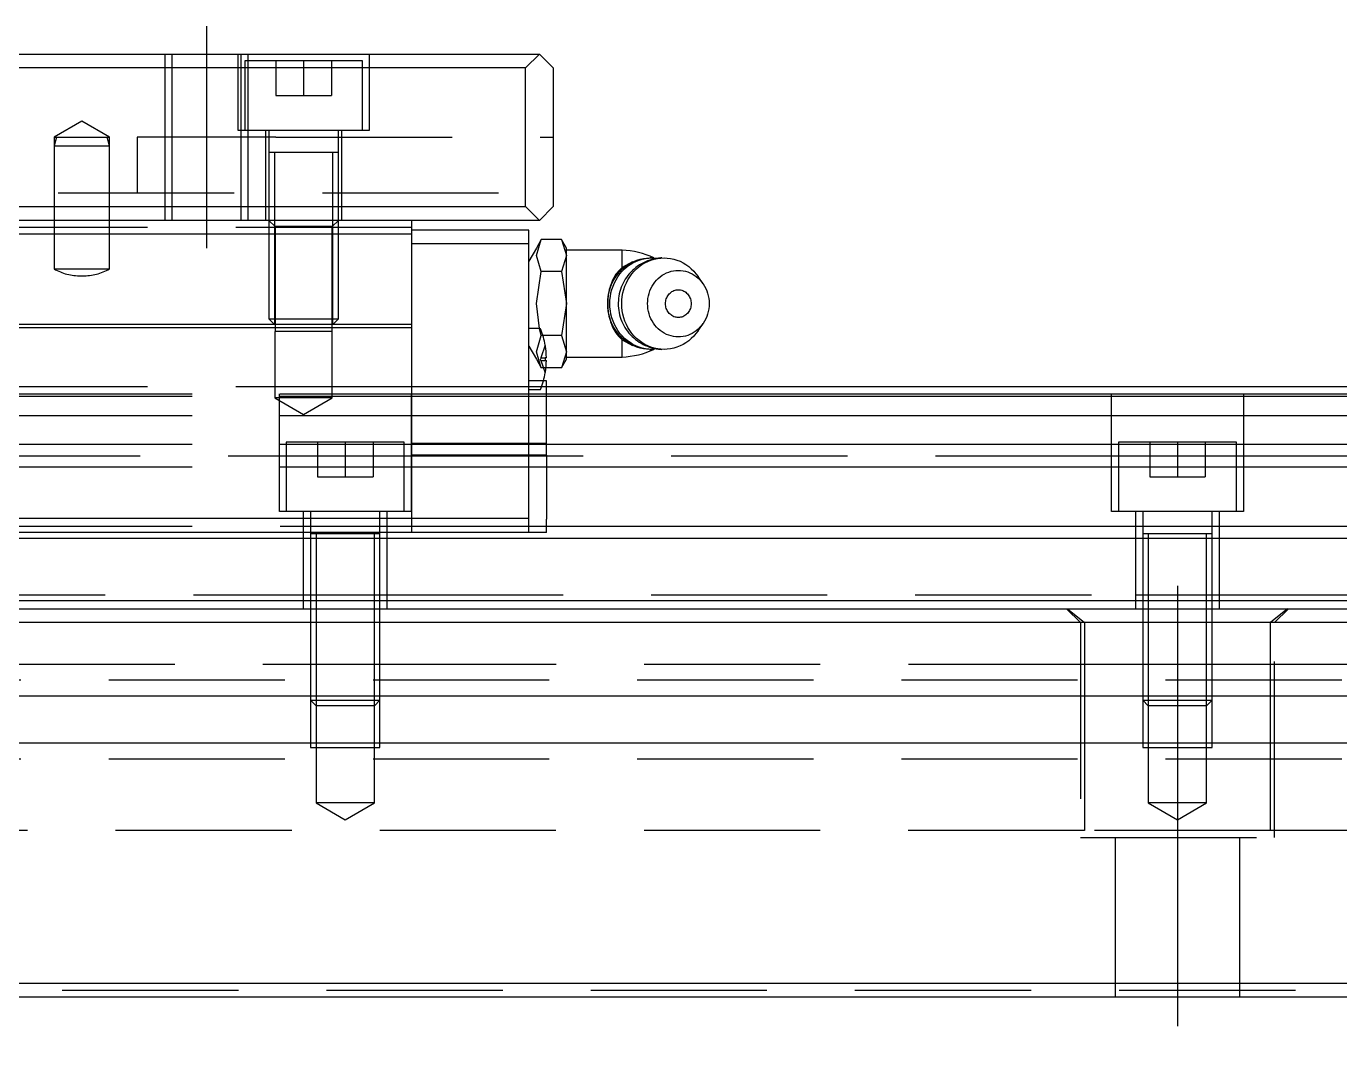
# Model space of a CAD drawing. Extents: x -16 to 1017, y -341 to 120.
# Drawn here: x 417 to 511.7, y -314.5 to -241.4 of the extents above; entities that cross this region are included whole.
import ezdxf

# ---------------------------------------------------------------- set-up
doc = ezdxf.new("R2010")
doc.units = 0
doc.linetypes.add('CENTER', pattern=[50.8, 31.75, -6.35, 6.35, -6.35])
doc.linetypes.add('DASHED', pattern=[19.05, 12.7, -6.35])
doc.layers.get('0').update_dxf_attribs({"linetype": 'CONTINUOUS'})
doc.layers.add('CENTER', color=1, linetype='CENTER')

msp = doc.modelspace()

# ---------------------------------------------------------------- linework, layer by layer
at = {"color": 7, "linetype": 'CONTINUOUS'}
for p, q in [((306, -243.35), (454, -243.35)), ((454, -243.35), (453, -244.35)), ((455, -244.35), (454, -243.35)), ((453, -244.35), (307, -244.35)), ((453, -254.35), (453, -244.35)), ((455, -244.35), (455, -254.35)), ((307, -254.35), (453, -254.35)), ((453, -254.35), (454, -255.35)), ((454, -255.35), (455, -254.35)), ((454, -255.35), (306, -255.35)), ((444.8, -256.35), (444.8, -255.35)), ((444.8, -256.35), (397.2, -256.35)), ((453.232, -256.05), (444.8, -256.05)), ((444.8, -262.85), (444.8, -256.35)), ((453.232, -257.05), (453.232, -256.05)), ((453.232, -257.05), (444.8, -257.05)), ((453.232, -276.85), (453.232, -257.05)), ((453.778, -257.35), (453.232, -258.295)), ((454.135, -256.731), (453.778, -257.35)), ((453.778, -257.886), (454.135, -256.731)), ((455.6, -256.731), (454.135, -256.731)), ((455.6, -256.731), (455.599, -256.73)), ((455.957, -257.35), (455.6, -256.731)), ((455.6, -256.731), (455.957, -257.886)), ((455.957, -257.886), (455.957, -257.35)), ((459.957, -257.5), (455.957, -257.5)), ((459.957, -258.737), (459.957, -257.5)), ((454.135, -259.041), (453.778, -257.886)), ((455.957, -257.886), (455.6, -259.041)), ((455.957, -261.35), (455.957, -257.886)), ((460.718, -258.341), (459.957, -258.737)), ((460.376, -258.536), (460.585, -258.41)), ((460.529, -258.536), (460.738, -258.41)), ((460.585, -258.41), (460.802, -258.301)), ((460.738, -258.41), (460.955, -258.301)), ((460.802, -258.301), (461.027, -258.212)), ((460.955, -258.301), (461.18, -258.212)), ((461.027, -258.212), (461.257, -258.141)), ((461.18, -258.212), (461.41, -258.141)), ((461.355, -258.478), (461.216, -258.562)), ((461.257, -258.141), (461.492, -258.091)), ((461.499, -258.401), (461.355, -258.478)), ((461.388, -258.536), (461.597, -258.41)), ((461.41, -258.141), (461.645, -258.091)), ((461.492, -258.091), (461.729, -258.06)), ((461.647, -258.332), (461.499, -258.401)), ((461.597, -258.41), (461.815, -258.301)), ((461.645, -258.091), (461.883, -258.06)), ((461.798, -258.269), (461.647, -258.332)), ((461.729, -258.06), (461.969, -258.05)), ((461.952, -258.215), (461.798, -258.269)), ((461.815, -258.301), (462.039, -258.212)), ((461.883, -258.06), (462.122, -258.05)), ((462.108, -258.168), (461.952, -258.215)), ((462.122, -258.05), (461.969, -258.05)), ((462.039, -258.212), (462.27, -258.141)), ((462.267, -258.128), (462.108, -258.168)), ((462.122, -258.05), (462.534, -258.08)), ((462.428, -258.097), (462.267, -258.128)), ((462.27, -258.141), (462.504, -258.091)), ((462.59, -258.073), (462.428, -258.097)), ((462.504, -258.091), (462.742, -258.06)), ((462.753, -258.058), (462.59, -258.073)), ((462.742, -258.06), (462.981, -258.05)), ((462.814, -258.054), (462.753, -258.058)), ((462.981, -258.05), (463.219, -258.06)), ((463.219, -258.06), (463.455, -258.09)), ((463.455, -258.09), (463.688, -258.14)), ((463.688, -258.14), (463.916, -258.209)), ((463.916, -258.209), (464.14, -258.297)), ((464.14, -258.297), (464.356, -258.404)), ((464.356, -258.404), (464.563, -258.529)), ((464.563, -258.529), (464.762, -258.671)), ((453.778, -261.35), (454.135, -259.041)), ((455.6, -259.041), (454.135, -259.041)), ((455.6, -259.041), (455.957, -261.35)), ((459.437, -259.356), (459.366, -259.478)), ((459.369, -259.626), (459.502, -259.41)), ((459.515, -259.237), (459.437, -259.356)), ((459.502, -259.41), (459.65, -259.207)), ((459.593, -259.13), (459.515, -259.237)), ((459.522, -259.626), (459.655, -259.41)), ((459.676, -259.026), (459.593, -259.13)), ((459.65, -259.207), (459.813, -259.017)), ((459.655, -259.41), (459.803, -259.207)), ((459.764, -258.926), (459.676, -259.026)), ((459.858, -258.83), (459.764, -258.926)), ((459.803, -259.207), (459.966, -259.017)), ((459.813, -259.017), (459.989, -258.841)), ((459.957, -258.737), (459.858, -258.83)), ((459.966, -259.017), (460.142, -258.841)), ((459.989, -258.841), (460.177, -258.68)), ((460.142, -258.841), (460.33, -258.68)), ((460.177, -258.68), (460.376, -258.536)), ((460.279, -259.456), (460.189, -259.592)), ((460.376, -259.325), (460.279, -259.456)), ((460.33, -258.68), (460.529, -258.536)), ((460.479, -259.199), (460.376, -259.325)), ((460.382, -259.626), (460.515, -259.41)), ((460.588, -259.078), (460.479, -259.199)), ((460.515, -259.41), (460.663, -259.207)), ((460.703, -258.963), (460.588, -259.078)), ((460.663, -259.207), (460.826, -259.017)), ((460.823, -258.853), (460.703, -258.963)), ((460.949, -258.75), (460.823, -258.853)), ((460.826, -259.017), (461.001, -258.841)), ((461.08, -258.653), (460.949, -258.75)), ((461.001, -258.841), (461.189, -258.68)), ((461.216, -258.562), (461.08, -258.653)), ((461.189, -258.68), (461.388, -258.536)), ((462.57, -259.529), (462.707, -259.412)), ((462.707, -259.412), (462.851, -259.307)), ((462.851, -259.307), (463.002, -259.215)), ((463.002, -259.215), (463.159, -259.136)), ((463.159, -259.136), (463.322, -259.07)), ((463.322, -259.07), (463.489, -259.018)), ((463.489, -259.018), (463.659, -258.981)), ((463.659, -258.981), (463.831, -258.958)), ((463.831, -258.958), (464.005, -258.95)), ((464.005, -258.95), (464.178, -258.957)), ((464.178, -258.957), (464.351, -258.978)), ((464.351, -258.978), (464.521, -259.013)), ((464.521, -259.013), (464.688, -259.063)), ((464.688, -259.063), (464.852, -259.128)), ((464.762, -258.671), (464.949, -258.829)), ((464.852, -259.128), (465.01, -259.205)), ((464.949, -258.829), (465.124, -259.003)), ((465.01, -259.205), (465.162, -259.296)), ((465.124, -259.003), (465.287, -259.19)), ((465.162, -259.296), (465.307, -259.399)), ((465.287, -259.19), (465.435, -259.391)), ((465.307, -259.399), (465.444, -259.515)), ((465.799, -259.925), (465.435, -259.391)), ((459.004, -260.58), (459.069, -260.33)), ((459.036, -260.342), (459.008, -260.465)), ((459.067, -260.22), (459.036, -260.342)), ((459.102, -260.101), (459.067, -260.22)), ((459.069, -260.33), (459.152, -260.087)), ((459.141, -259.983), (459.102, -260.101)), ((459.184, -259.867), (459.141, -259.983)), ((459.152, -260.087), (459.252, -259.852)), ((459.157, -260.58), (459.222, -260.33)), ((459.239, -259.734), (459.184, -259.867)), ((459.222, -260.33), (459.305, -260.087)), ((459.3, -259.604), (459.239, -259.734)), ((459.252, -259.852), (459.369, -259.626)), ((459.366, -259.478), (459.3, -259.604)), ((459.305, -260.087), (459.405, -259.852)), ((459.405, -259.852), (459.522, -259.626)), ((459.844, -260.328), (459.797, -260.485)), ((459.898, -260.174), (459.844, -260.328)), ((459.96, -260.023), (459.898, -260.174)), ((460.029, -259.876), (459.96, -260.023)), ((460.017, -260.58), (460.082, -260.33)), ((460.105, -259.732), (460.029, -259.876)), ((460.082, -260.33), (460.165, -260.087)), ((460.189, -259.592), (460.105, -259.732)), ((460.165, -260.087), (460.265, -259.852)), ((460.265, -259.852), (460.382, -259.626)), ((461.965, -260.434), (462.038, -260.263)), ((462.038, -260.263), (462.122, -260.099)), ((462.122, -260.099), (462.218, -259.943)), ((462.218, -259.943), (462.326, -259.795)), ((462.326, -259.795), (462.443, -259.657)), ((462.443, -259.657), (462.57, -259.529)), ((463.624, -260.444), (463.699, -260.41)), ((463.699, -260.41), (463.776, -260.384)), ((463.776, -260.384), (463.854, -260.365)), ((463.854, -260.365), (463.934, -260.354)), ((463.934, -260.354), (464.015, -260.35)), ((464.015, -260.35), (464.095, -260.354)), ((464.095, -260.354), (464.175, -260.365)), ((464.175, -260.365), (464.254, -260.384)), ((464.254, -260.384), (464.331, -260.41)), ((464.331, -260.41), (464.405, -260.444)), ((465.444, -259.515), (465.572, -259.642)), ((465.572, -259.642), (465.691, -259.779)), ((465.691, -259.779), (465.799, -259.925)), ((465.799, -259.925), (465.898, -260.083)), ((465.898, -260.083), (465.985, -260.249)), ((465.985, -260.249), (466.059, -260.422)), ((466.059, -260.422), (466.121, -260.6)), ((454, -263.148), (453.778, -261.35)), ((455.957, -261.35), (455.6, -263.659)), ((455.957, -264.814), (455.957, -261.35)), ((458.92, -261.35), (458.929, -261.091)), ((458.922, -261.222), (458.92, -261.35)), ((458.929, -261.609), (458.92, -261.35)), ((458.92, -261.35), (458.92, -261.353)), ((458.92, -261.353), (458.922, -261.477)), ((458.927, -261.094), (458.922, -261.222)), ((458.936, -260.967), (458.927, -261.094)), ((458.929, -261.091), (458.957, -260.834)), ((458.949, -260.841), (458.936, -260.967)), ((458.965, -260.715), (458.949, -260.841)), ((458.957, -260.834), (459.004, -260.58)), ((458.985, -260.59), (458.965, -260.715)), ((459.008, -260.465), (458.985, -260.59)), ((459.073, -261.35), (459.082, -261.091)), ((459.082, -261.609), (459.073, -261.35)), ((459.082, -261.091), (459.111, -260.834)), ((459.111, -260.834), (459.157, -260.58)), ((459.682, -261.293), (459.681, -261.35)), ((459.681, -261.35), (459.685, -261.51)), ((459.689, -261.129), (459.682, -261.293)), ((459.704, -260.966), (459.689, -261.129)), ((459.727, -260.804), (459.704, -260.966)), ((459.758, -260.644), (459.727, -260.804)), ((459.797, -260.485), (459.758, -260.644)), ((459.933, -261.35), (459.942, -261.091)), ((459.942, -261.609), (459.933, -261.35)), ((459.942, -261.091), (459.97, -260.834)), ((459.97, -260.834), (460.017, -260.58)), ((461.797, -261.35), (461.804, -261.162)), ((461.804, -261.538), (461.797, -261.35)), ((461.804, -261.162), (461.825, -260.976)), ((461.825, -260.976), (461.858, -260.791)), ((461.858, -260.791), (461.905, -260.61)), ((461.905, -260.61), (461.965, -260.434)), ((463.091, -261.35), (463.094, -261.263)), ((463.094, -261.437), (463.091, -261.35)), ((463.094, -261.263), (463.105, -261.176)), ((463.105, -261.176), (463.122, -261.091)), ((463.122, -261.091), (463.147, -261.008)), ((463.147, -261.008), (463.177, -260.927)), ((463.177, -260.927), (463.215, -260.85)), ((463.215, -260.85), (463.258, -260.776)), ((463.258, -260.776), (463.307, -260.707)), ((463.307, -260.707), (463.361, -260.643)), ((463.361, -260.643), (463.421, -260.584)), ((463.421, -260.584), (463.485, -260.531)), ((463.485, -260.531), (463.553, -260.484)), ((463.553, -260.484), (463.624, -260.444)), ((464.405, -260.444), (464.477, -260.484)), ((464.477, -260.484), (464.545, -260.531)), ((464.545, -260.531), (464.609, -260.584)), ((464.609, -260.584), (464.668, -260.643)), ((464.668, -260.643), (464.722, -260.707)), ((464.722, -260.707), (464.771, -260.776)), ((464.771, -260.776), (464.815, -260.85)), ((464.815, -260.85), (464.852, -260.927)), ((464.852, -260.927), (464.883, -261.008)), ((464.883, -261.008), (464.907, -261.091)), ((464.907, -261.091), (464.925, -261.176)), ((464.925, -261.176), (464.935, -261.263)), ((464.935, -261.263), (464.939, -261.35)), ((464.939, -261.35), (464.935, -261.437)), ((466.121, -260.6), (466.169, -260.783)), ((466.169, -260.783), (466.204, -260.97)), ((466.204, -260.97), (466.225, -261.16)), ((466.225, -261.16), (466.232, -261.35)), ((466.232, -261.35), (466.225, -261.54)), ((458.922, -261.477), (458.927, -261.604)), ((458.927, -261.604), (458.936, -261.731)), ((458.957, -261.866), (458.929, -261.609)), ((458.936, -261.731), (458.949, -261.858)), ((458.949, -261.858), (458.965, -261.985)), ((459.004, -262.12), (458.957, -261.866)), ((458.965, -261.985), (458.985, -262.11)), ((458.985, -262.11), (459.014, -262.26)), ((459.069, -262.37), (459.004, -262.12)), ((459.014, -262.26), (459.048, -262.407)), ((459.111, -261.866), (459.082, -261.609)), ((459.157, -262.12), (459.111, -261.866)), ((459.222, -262.37), (459.157, -262.12)), ((459.685, -261.51), (459.697, -261.673)), ((459.697, -261.673), (459.717, -261.836)), ((459.717, -261.836), (459.746, -261.999)), ((459.746, -261.999), (459.782, -262.159)), ((459.782, -262.159), (459.827, -262.318)), ((459.827, -262.318), (459.879, -262.474)), ((459.97, -261.866), (459.942, -261.609)), ((460.017, -262.12), (459.97, -261.866)), ((460.082, -262.37), (460.017, -262.12)), ((461.825, -261.724), (461.804, -261.538)), ((461.858, -261.909), (461.825, -261.724)), ((461.905, -262.09), (461.858, -261.909)), ((461.965, -262.266), (461.905, -262.09)), ((462.038, -262.437), (461.965, -262.266)), ((463.105, -261.524), (463.094, -261.437)), ((463.122, -261.609), (463.105, -261.524)), ((463.147, -261.692), (463.122, -261.609)), ((463.177, -261.773), (463.147, -261.692)), ((463.215, -261.85), (463.177, -261.773)), ((463.258, -261.924), (463.215, -261.85)), ((463.307, -261.993), (463.258, -261.924)), ((463.361, -262.057), (463.307, -261.993)), ((463.421, -262.116), (463.361, -262.057)), ((463.485, -262.169), (463.421, -262.116)), ((463.553, -262.216), (463.485, -262.169)), ((463.624, -262.256), (463.553, -262.216)), ((463.699, -262.29), (463.624, -262.256)), ((463.776, -262.316), (463.699, -262.29)), ((463.854, -262.335), (463.776, -262.316)), ((464.254, -262.316), (464.175, -262.335)), ((464.331, -262.29), (464.254, -262.316)), ((464.405, -262.256), (464.331, -262.29)), ((464.477, -262.216), (464.405, -262.256)), ((464.545, -262.169), (464.477, -262.216)), ((464.609, -262.116), (464.545, -262.169)), ((464.668, -262.057), (464.609, -262.116)), ((464.722, -261.993), (464.668, -262.057)), ((464.771, -261.924), (464.722, -261.993)), ((464.815, -261.85), (464.771, -261.924)), ((464.852, -261.773), (464.815, -261.85)), ((464.883, -261.692), (464.852, -261.773)), ((464.907, -261.609), (464.883, -261.692)), ((464.925, -261.524), (464.907, -261.609)), ((464.935, -261.437), (464.925, -261.524)), ((466.059, -262.278), (465.985, -262.451)), ((466.121, -262.1), (466.059, -262.278)), ((466.169, -261.917), (466.121, -262.1)), ((466.204, -261.73), (466.169, -261.917)), ((466.225, -261.54), (466.204, -261.73)), ((444.8, -262.85), (397.2, -262.85)), ((444.8, -263.1), (397.2, -263.1)), ((444.8, -263.1), (444.8, -262.85)), ((444.8, -276.85), (444.8, -263.1)), ((454.014, -263.15), (453.232, -263.15)), ((459.048, -262.407), (459.088, -262.551)), ((459.152, -262.613), (459.069, -262.37)), ((459.088, -262.551), (459.133, -262.693)), ((459.133, -262.693), (459.184, -262.833)), ((459.252, -262.848), (459.152, -262.613)), ((459.184, -262.833), (459.239, -262.966)), ((459.305, -262.613), (459.222, -262.37)), ((459.239, -262.966), (459.3, -263.096)), ((459.369, -263.074), (459.252, -262.848)), ((459.3, -263.096), (459.366, -263.222)), ((459.405, -262.848), (459.305, -262.613)), ((459.366, -263.222), (459.437, -263.344)), ((459.502, -263.29), (459.369, -263.074)), ((459.522, -263.074), (459.405, -262.848)), ((459.655, -263.29), (459.522, -263.074)), ((459.879, -262.474), (459.939, -262.628)), ((459.939, -262.628), (460.007, -262.779)), ((460.007, -262.779), (460.082, -262.926)), ((460.165, -262.613), (460.082, -262.37)), ((460.082, -262.926), (460.164, -263.069)), ((460.164, -263.069), (460.254, -263.208)), ((460.265, -262.848), (460.165, -262.613)), ((460.254, -263.208), (460.35, -263.342)), ((460.382, -263.074), (460.265, -262.848)), ((460.515, -263.29), (460.382, -263.074)), ((462.122, -262.601), (462.038, -262.437)), ((462.218, -262.757), (462.122, -262.601)), ((462.326, -262.905), (462.218, -262.757)), ((462.443, -263.043), (462.326, -262.905)), ((462.57, -263.171), (462.443, -263.043)), ((462.707, -263.288), (462.57, -263.171)), ((463.934, -262.346), (463.854, -262.335)), ((464.015, -262.35), (463.934, -262.346)), ((464.095, -262.346), (464.015, -262.35)), ((464.175, -262.335), (464.095, -262.346)), ((465.444, -263.185), (465.307, -263.301)), ((465.435, -263.309), (465.799, -262.775)), ((465.572, -263.058), (465.444, -263.185)), ((465.691, -262.921), (465.572, -263.058)), ((465.799, -262.775), (465.691, -262.921)), ((465.898, -262.617), (465.799, -262.775)), ((465.985, -262.451), (465.898, -262.617)), ((455.6, -263.659), (454.257, -263.659)), ((455.6, -263.659), (455.957, -264.814)), ((459.437, -263.344), (459.515, -263.463)), ((459.65, -263.493), (459.502, -263.29)), ((459.515, -263.463), (459.593, -263.57)), ((459.593, -263.57), (459.676, -263.674)), ((459.813, -263.683), (459.65, -263.493)), ((459.803, -263.493), (459.655, -263.29)), ((459.676, -263.674), (459.764, -263.774)), ((459.764, -263.774), (459.858, -263.87)), ((459.966, -263.683), (459.803, -263.493)), ((459.989, -263.859), (459.813, -263.683)), ((459.858, -263.87), (459.957, -263.963)), ((459.957, -263.963), (460.717, -264.359)), ((459.957, -265.2), (459.957, -263.963)), ((460.142, -263.859), (459.966, -263.683)), ((460.177, -264.02), (459.989, -263.859)), ((460.33, -264.02), (460.142, -263.859)), ((460.376, -264.164), (460.177, -264.02)), ((460.529, -264.164), (460.33, -264.02)), ((460.35, -263.342), (460.454, -263.471)), ((460.585, -264.29), (460.376, -264.164)), ((460.454, -263.471), (460.563, -263.595)), ((460.663, -263.493), (460.515, -263.29)), ((460.738, -264.29), (460.529, -264.164)), ((460.563, -263.595), (460.679, -263.714)), ((460.826, -263.684), (460.663, -263.493)), ((460.679, -263.714), (460.8, -263.826)), ((460.8, -263.826), (460.927, -263.932)), ((461.001, -263.859), (460.826, -263.684)), ((460.927, -263.932), (461.059, -264.032)), ((461.189, -264.02), (461.001, -263.859)), ((461.059, -264.032), (461.195, -264.125)), ((461.388, -264.164), (461.189, -264.02)), ((461.195, -264.125), (461.337, -264.211)), ((461.337, -264.211), (461.482, -264.29)), ((461.597, -264.29), (461.388, -264.164)), ((462.851, -263.393), (462.707, -263.288)), ((463.002, -263.485), (462.851, -263.393)), ((463.159, -263.564), (463.002, -263.485)), ((463.322, -263.63), (463.159, -263.564)), ((463.489, -263.682), (463.322, -263.63)), ((463.659, -263.719), (463.489, -263.682)), ((463.831, -263.742), (463.659, -263.719)), ((464.005, -263.75), (463.831, -263.742)), ((464.178, -263.743), (464.005, -263.75)), ((464.351, -263.722), (464.178, -263.743)), ((464.521, -263.687), (464.351, -263.722)), ((464.564, -264.171), (464.356, -264.296)), ((464.688, -263.637), (464.521, -263.687)), ((464.762, -264.029), (464.564, -264.171)), ((464.852, -263.572), (464.688, -263.637)), ((464.949, -263.871), (464.762, -264.029)), ((465.01, -263.495), (464.852, -263.572)), ((465.124, -263.697), (464.949, -263.871)), ((465.162, -263.404), (465.01, -263.495)), ((465.287, -263.51), (465.124, -263.697)), ((465.307, -263.301), (465.162, -263.404)), ((465.435, -263.309), (465.287, -263.51)), ((455.957, -264.814), (455.6, -265.969)), ((455.957, -265.35), (455.957, -264.814)), ((460.802, -264.399), (460.585, -264.29)), ((460.955, -264.399), (460.738, -264.29)), ((461.027, -264.488), (460.802, -264.399)), ((461.18, -264.488), (460.955, -264.399)), ((461.257, -264.559), (461.027, -264.488)), ((461.41, -264.559), (461.18, -264.488)), ((461.492, -264.609), (461.257, -264.559)), ((461.645, -264.609), (461.41, -264.559)), ((461.482, -264.29), (461.631, -264.361)), ((461.729, -264.64), (461.492, -264.609)), ((461.815, -264.399), (461.597, -264.29)), ((461.631, -264.361), (461.783, -264.425)), ((461.883, -264.64), (461.645, -264.609)), ((461.969, -264.65), (461.729, -264.64)), ((461.783, -264.425), (461.938, -264.481)), ((462.039, -264.489), (461.815, -264.399)), ((462.122, -264.65), (461.883, -264.64)), ((461.938, -264.481), (462.096, -264.529)), ((461.969, -264.65), (462.122, -264.65)), ((462.27, -264.559), (462.039, -264.489)), ((462.096, -264.529), (462.256, -264.569)), ((462.534, -264.62), (462.122, -264.65)), ((462.256, -264.569), (462.417, -264.601)), ((462.505, -264.609), (462.27, -264.559)), ((462.417, -264.601), (462.58, -264.626)), ((462.742, -264.64), (462.505, -264.609)), ((462.58, -264.626), (462.744, -264.641)), ((462.982, -264.65), (462.742, -264.64)), ((462.744, -264.641), (462.812, -264.646)), ((463.219, -264.64), (462.982, -264.65)), ((463.455, -264.61), (463.219, -264.64)), ((463.688, -264.56), (463.455, -264.61)), ((463.917, -264.491), (463.688, -264.56)), ((464.14, -264.403), (463.917, -264.491)), ((464.356, -264.296), (464.14, -264.403)), ((454.416, -265.25), (454.416, -265.45)), ((454.498, -265.25), (454.416, -265.25)), ((454.416, -265.45), (454.498, -265.45)), ((455.6, -265.969), (454.467, -265.969)), ((455.599, -265.97), (455.6, -265.969)), ((455.6, -265.969), (455.957, -265.35)), ((455.957, -265.2), (459.957, -265.2)), ((454.5, -266.92), (454.291, -266.92)), ((454.5, -269.52), (454.5, -266.92)), ((453.232, -267.55), (454.014, -267.55)), ((688, -267.35), (454.5, -267.35)), ((454.5, -267.85), (760, -267.85)), ((454.5, -268.014), (760, -268.014)), ((454.5, -269.412), (760, -269.412)), ((454.5, -271.433), (454.5, -269.52)), ((454.5, -271.433), (453.232, -271.433)), ((454.5, -272.278), (454.5, -271.433)), ((454.5, -271.488), (760, -271.488)), ((454.5, -272.278), (453.232, -272.278)), ((454.5, -272.278), (454.5, -276.888)), ((454.5, -273.109), (760, -273.109)), ((444.8, -276.85), (397.2, -276.85)), ((453.232, -276.85), (444.8, -276.85)), ((444.8, -277.85), (444.8, -276.85)), ((453.232, -277.85), (453.232, -276.85)), ((454.5, -277.85), (454.5, -276.888)), ((454.5, -277.402), (760, -277.402)), ((0, -278.25), (760, -278.25)), ((444.8, -277.85), (397.2, -277.85)), ((453.232, -277.85), (444.8, -277.85)), ((454.5, -277.85), (453.232, -277.85)), ((0, -282.75), (760, -282.75)), ((1, -283.35), (759, -283.35)), ((758, -284.35), (2, -284.35)), ((758, -289.65), (2, -289.65)), ((758, -293.05), (2, -293.05)), ((2, -310.35), (758, -310.35)), ((759, -311.35), (1, -311.35))]:
    msp.add_line(p, q, dxfattribs=at)
at = {"color": 3, "linetype": 'DASHED'}
for p, q in [((427, -243.35), (427, -255.35)), ((427.5, -243.35), (427.5, -255.35)), ((432.25, -243.35), (432.25, -248.85)), ((432.5, -255.35), (432.5, -243.35)), ((433, -243.85), (433, -243.35)), ((441.75, -248.85), (441.75, -243.35)), ((432.75, -243.85), (432.75, -248.85)), ((441.25, -243.85), (432.75, -243.85)), ((433, -248.85), (433, -243.85)), ((435, -243.85), (435, -246.35)), ((437, -243.85), (437, -246.35)), ((439, -243.85), (439, -246.35)), ((441.25, -248.85), (441.25, -243.85)), ((435, -246.35), (437, -246.35)), ((437, -246.35), (439, -246.35)), ((421, -248.195), (419, -249.35)), ((423, -249.35), (421, -248.195)), ((432.25, -248.85), (441.75, -248.85)), ((433, -255.35), (433, -248.85)), ((434.25, -248.85), (434.25, -255.35)), ((434.5, -248.85), (434.5, -250.45)), ((439.5, -250.45), (439.5, -248.85)), ((439.75, -255.35), (439.75, -248.85)), ((419, -249.35), (419, -249.98)), ((419.169, -249.35), (419, -249.98)), ((419, -249.35), (421, -249.35)), ((419, -249.98), (419, -255.35)), ((419, -249.98), (423, -249.98)), ((421, -249.35), (423, -249.35)), ((423, -249.98), (422.831, -249.35)), ((423, -249.98), (423, -249.35)), ((423, -255.35), (423, -249.98)), ((425, -249.35), (425, -253.35)), ((435, -249.35), (425, -249.35)), ((435, -249.35), (455, -249.35)), ((434.5, -250.445), (434.5, -250.45)), ((439.5, -250.45), (434.5, -250.45)), ((439.5, -250.45), (434.5, -250.45)), ((439.5, -250.45), (434.5, -250.45)), ((434.5, -250.45), (434.5, -250.455)), ((434.5, -250.45), (434.5, -255.35)), ((434.9, -250.45), (434.9, -255.35)), ((439.1, -255.35), (439.1, -250.45)), ((439.5, -250.45), (439.5, -250.445)), ((439.5, -250.455), (439.5, -250.45)), ((439.5, -255.35), (439.5, -250.45)), ((305, -253.35), (455, -253.35)), ((419, -255.35), (419, -258.85)), ((423, -258.85), (423, -255.35)), ((434.5, -255.35), (434.938, -255.788)), ((434.5, -255.35), (434.5, -262.45)), ((439.5, -255.35), (434.5, -255.35)), ((434.9, -255.35), (434.9, -262.85)), ((439.062, -255.788), (439.5, -255.35)), ((439.1, -262.85), (439.1, -255.35)), ((439.5, -262.45), (439.5, -255.35)), ((444.8, -255.85), (397.2, -255.85)), ((434.938, -255.788), (434.938, -263.35)), ((439.062, -255.788), (434.938, -255.788)), ((439.062, -263.35), (439.062, -255.788)), ((419, -258.85), (423, -258.85)), ((420.937, -259.35), (421.063, -259.35)), ((434.5, -262.45), (439.5, -262.45)), ((434.5, -262.45), (434.9, -262.85)), ((439.1, -262.85), (439.5, -262.45)), ((454.135, -263.659), (454, -263.148)), ((434.933, -263.35), (434.933, -268.15)), ((439.067, -263.35), (434.933, -263.35)), ((439.067, -268.15), (439.067, -263.35)), ((453.778, -264.814), (454.135, -263.659)), ((454.257, -263.659), (454.135, -263.659)), ((453.232, -264.405), (453.778, -265.35)), ((454.135, -265.969), (453.778, -264.814)), ((454.416, -264.352), (454.1, -265.25)), ((453.778, -265.35), (454.135, -265.969)), ((454.1, -265.25), (454.065, -265.35)), ((454.1, -265.45), (454.065, -265.35)), ((454.1, -265.25), (454.416, -265.25)), ((454.1, -265.45), (454.416, -266.348)), ((454.1, -265.45), (454.416, -265.45)), ((454.467, -265.969), (454.135, -265.969)), ((454.291, -266.92), (453.232, -266.92)), ((397.2, -267.85), (444.8, -267.85)), ((444.8, -267.35), (410, -267.35)), ((435.25, -276.35), (435.25, -267.85)), ((444.75, -267.85), (444.75, -276.35)), ((453.232, -267.35), (444.8, -267.35)), ((444.8, -267.85), (453.232, -267.85)), ((454.157, -267.35), (453.232, -267.35)), ((453.232, -267.85), (454.5, -267.85)), ((454.5, -267.35), (454.157, -267.35)), ((495.25, -276.35), (495.25, -267.85)), ((504.75, -267.85), (504.75, -276.35)), ((397.2, -268.014), (444.8, -268.014)), ((434.933, -268.15), (437, -269.343)), ((439.067, -268.15), (434.933, -268.15)), ((437, -269.343), (439.067, -268.15)), ((444.8, -268.014), (453.232, -268.014)), ((453.232, -268.014), (454.5, -268.014)), ((397.2, -269.412), (444.8, -269.412)), ((444.8, -269.412), (453.232, -269.412)), ((453.232, -269.412), (454.5, -269.412)), ((397.2, -271.488), (444.8, -271.488)), ((444.25, -271.35), (435.75, -271.35)), ((435.75, -271.35), (435.75, -276.35)), ((438, -271.35), (438, -273.85)), ((440, -271.35), (440, -273.85)), ((442, -271.35), (442, -273.85)), ((444.25, -276.35), (444.25, -271.35)), ((453.232, -271.433), (444.8, -271.433)), ((444.8, -271.488), (453.232, -271.488)), ((453.232, -271.488), (454.5, -271.488)), ((495.75, -271.35), (495.75, -276.35)), ((504.25, -271.35), (495.75, -271.35)), ((498, -271.35), (498, -273.85)), ((500, -271.35), (500, -273.85)), ((502, -271.35), (502, -273.85)), ((504.25, -276.35), (504.25, -271.35)), ((444.25, -272.35), (400, -272.35)), ((444.75, -272.35), (444.25, -272.35)), ((444.8, -272.35), (444.75, -272.35)), ((453.232, -272.278), (444.8, -272.278)), ((453.232, -272.35), (444.8, -272.35)), ((454.5, -272.35), (453.232, -272.35)), ((495.25, -272.35), (454.5, -272.35)), ((495.75, -272.35), (495.25, -272.35)), ((504.25, -272.35), (495.75, -272.35)), ((504.75, -272.35), (504.25, -272.35)), ((555.25, -272.35), (504.75, -272.35)), ((397.2, -273.109), (444.8, -273.109)), ((444.8, -273.109), (453.232, -273.109)), ((453.232, -273.109), (454.5, -273.109)), ((438, -273.85), (440, -273.85)), ((440, -273.85), (442, -273.85)), ((498, -273.85), (500, -273.85)), ((500, -273.85), (502, -273.85)), ((444.75, -276.35), (435.25, -276.35)), ((437, -277.85), (437, -276.35)), ((437.5, -276.35), (437.5, -277.85)), ((442.5, -277.85), (442.5, -276.35)), ((443, -276.35), (443, -277.85)), ((504.75, -276.35), (495.25, -276.35)), ((497, -283.35), (497, -276.35)), ((497.5, -276.35), (497.5, -277.95)), ((502.5, -277.95), (502.5, -276.35)), ((503, -276.35), (503, -283.35)), ((397.2, -277.402), (444.8, -277.402)), ((444.8, -277.402), (453.232, -277.402)), ((453.232, -277.402), (454.5, -277.402)), ((437, -283.35), (437, -277.85)), ((437.5, -277.85), (437.5, -277.95)), ((437.5, -277.945), (437.5, -277.95)), ((442.5, -277.95), (437.5, -277.95)), ((442.5, -277.95), (437.5, -277.95)), ((442.5, -277.95), (437.5, -277.95)), ((437.5, -277.95), (437.5, -283.35)), ((437.5, -277.95), (437.5, -277.955)), ((437.9, -277.95), (437.9, -283.35)), ((442.1, -283.35), (442.1, -277.95)), ((442.5, -277.95), (442.5, -277.85)), ((442.5, -277.95), (442.5, -277.945)), ((442.5, -283.35), (442.5, -277.95)), ((442.5, -277.955), (442.5, -277.95)), ((443, -277.85), (443, -283.35)), ((497.5, -277.945), (497.5, -277.95)), ((502.5, -277.95), (497.5, -277.95)), ((497.5, -277.95), (497.5, -277.955)), ((497.5, -277.95), (497.5, -283.35)), ((497.9, -277.95), (497.9, -283.35)), ((502.1, -283.35), (502.1, -277.95)), ((502.5, -277.95), (502.5, -277.945)), ((502.5, -277.955), (502.5, -277.95)), ((502.5, -283.35), (502.5, -277.95)), ((410, -282.35), (437, -282.35)), ((437, -282.35), (437.5, -282.35)), ((437.5, -282.35), (437.9, -282.35)), ((437.9, -282.35), (442.1, -282.35)), ((442.1, -282.35), (442.5, -282.35)), ((442.5, -282.35), (443, -282.35)), ((443, -282.35), (497, -282.35)), ((497, -282.35), (497.5, -282.35)), ((497.5, -282.35), (497.9, -282.35)), ((497.9, -282.35), (502.1, -282.35)), ((502.1, -282.35), (502.5, -282.35)), ((502.5, -282.35), (503, -282.35)), ((503, -282.35), (513, -282.35)), ((437.5, -283.35), (437.5, -289.65)), ((437.5, -283.35), (437.5, -289.65)), ((437.9, -283.35), (437.9, -289.65)), ((442.1, -289.65), (442.1, -283.35)), ((442.5, -289.65), (442.5, -283.35)), ((442.5, -289.65), (442.5, -283.35)), ((492, -283.35), (493, -284.35)), ((492.063, -283.35), (493.292, -284.35)), ((497.5, -283.35), (497.5, -289.65)), ((497.5, -283.35), (497.5, -289.65)), ((497.9, -283.35), (497.9, -289.65)), ((502.1, -289.65), (502.1, -283.35)), ((502.5, -289.65), (502.5, -283.35)), ((502.5, -289.65), (502.5, -283.35)), ((507.937, -283.35), (506.708, -284.35)), ((507, -284.35), (508, -283.35)), ((493, -284.35), (493, -299.85)), ((493.292, -284.35), (493.292, -289.65)), ((506.708, -289.65), (506.708, -284.35)), ((507, -299.85), (507, -284.35)), ((415, -287.35), (437.5, -287.35)), ((437.5, -287.35), (437.9, -287.35)), ((437.9, -287.35), (442.1, -287.35)), ((442.1, -287.35), (442.5, -287.35)), ((442.5, -287.35), (493.292, -287.35)), ((493.292, -287.35), (497.5, -287.35)), ((497.5, -287.35), (497.9, -287.35)), ((497.9, -287.35), (502.1, -287.35)), ((502.1, -287.35), (502.5, -287.35)), ((502.5, -287.35), (506.708, -287.35)), ((506.708, -287.35), (513, -287.35)), ((759.5, -288.5), (0.5, -288.5)), ((437.5, -289.65), (437.5, -289.95)), ((437.5, -289.65), (437.5, -289.95)), ((437.9, -289.65), (437.9, -290.35)), ((442.1, -290.35), (442.1, -289.65)), ((442.5, -289.95), (442.5, -289.65)), ((442.5, -289.95), (442.5, -289.65)), ((493.292, -289.65), (493.292, -293.05)), ((497.5, -289.65), (497.5, -289.95)), ((497.5, -289.65), (497.5, -289.95)), ((497.9, -289.65), (497.9, -290.35)), ((502.1, -290.35), (502.1, -289.65)), ((502.5, -289.95), (502.5, -289.65)), ((502.5, -289.95), (502.5, -289.65)), ((506.708, -293.05), (506.708, -289.65)), ((437.5, -289.95), (437.9, -290.35)), ((437.5, -289.95), (437.5, -293.05)), ((437.5, -289.95), (442.5, -289.95)), ((437.9, -290.35), (437.9, -293.35)), ((442.1, -290.35), (437.9, -290.35)), ((442.1, -290.35), (442.5, -289.95)), ((442.1, -293.35), (442.1, -290.35)), ((442.5, -293.05), (442.5, -289.95)), ((497.5, -289.95), (497.9, -290.35)), ((497.5, -289.95), (497.5, -293.05)), ((497.5, -289.95), (502.5, -289.95)), ((497.9, -290.35), (497.9, -293.35)), ((502.1, -290.35), (497.9, -290.35)), ((502.1, -290.35), (502.5, -289.95)), ((502.1, -293.35), (502.1, -290.35)), ((502.5, -293.05), (502.5, -289.95)), ((437.5, -293.05), (437.5, -293.35)), ((437.5, -293.35), (442.5, -293.35)), ((437.9, -293.35), (437.9, -297.35)), ((442.1, -297.35), (442.1, -293.35)), ((442.5, -293.35), (442.5, -293.05)), ((493.292, -293.05), (493.292, -299.35)), ((497.5, -293.05), (497.5, -293.35)), ((497.5, -293.35), (502.5, -293.35)), ((497.9, -293.35), (497.9, -297.35)), ((502.1, -297.35), (502.1, -293.35)), ((502.5, -293.35), (502.5, -293.05)), ((506.708, -299.35), (506.708, -293.05)), ((759.5, -294.2), (0.5, -294.2)), ((437.9, -297.35), (440, -298.562)), ((442.1, -297.35), (437.9, -297.35)), ((440, -298.562), (442.1, -297.35)), ((497.9, -297.35), (500, -298.562)), ((502.1, -297.35), (497.9, -297.35)), ((500, -298.562), (502.1, -297.35)), ((493.292, -299.35), (386.708, -299.35)), ((493, -299.85), (507, -299.85)), ((506.708, -299.35), (493.292, -299.35)), ((495.5, -299.85), (495.5, -311.35)), ((504.5, -311.35), (504.5, -299.85)), ((613.292, -299.35), (506.708, -299.35)), ((0.5, -310.85), (759.5, -310.85))]:
    msp.add_line(p, q, dxfattribs=at)
at = {"color": 7, "linetype": 'CONTINUOUS'}
for centre, radius, start, end in [((459.729, -263.496), 6, 65.106, 87.82141), ((454.014, -263.25), 0.1, 20.85059, 90), ((448.5, -265.35), 6, 9.59407, 20.85059), ((448.5, -265.35), 5.999, 0.95511, 9.57967), ((459.729, -259.204), 6, 272.17859, 294.894), ((448.5, -265.35), 5.999, 350.42033, 359.04489), ((448.5, -265.35), 6, 339.14941, 350.40593), ((454.014, -267.45), 0.1, 270, 339.14941)]:
    msp.add_arc(centre, radius, start, end, dxfattribs=at)
at = {"color": 3, "linetype": 'DASHED'}
for centre, start, end in [((420.937, -255.35), 241.03047, 270), ((421.063, -255.35), 270, 298.96953)]:
    msp.add_arc(centre, 4, start, end, dxfattribs=at)
at = {"layer": 'CENTER', "color": 1, "linetype": 'CENTER'}
for p, q in [((430, -241.35), (430, -257.35)), ((500, -281.7), (500, -314.5))]:
    msp.add_line(p, q, dxfattribs=at)

doc.saveas('drawing.dxf')
